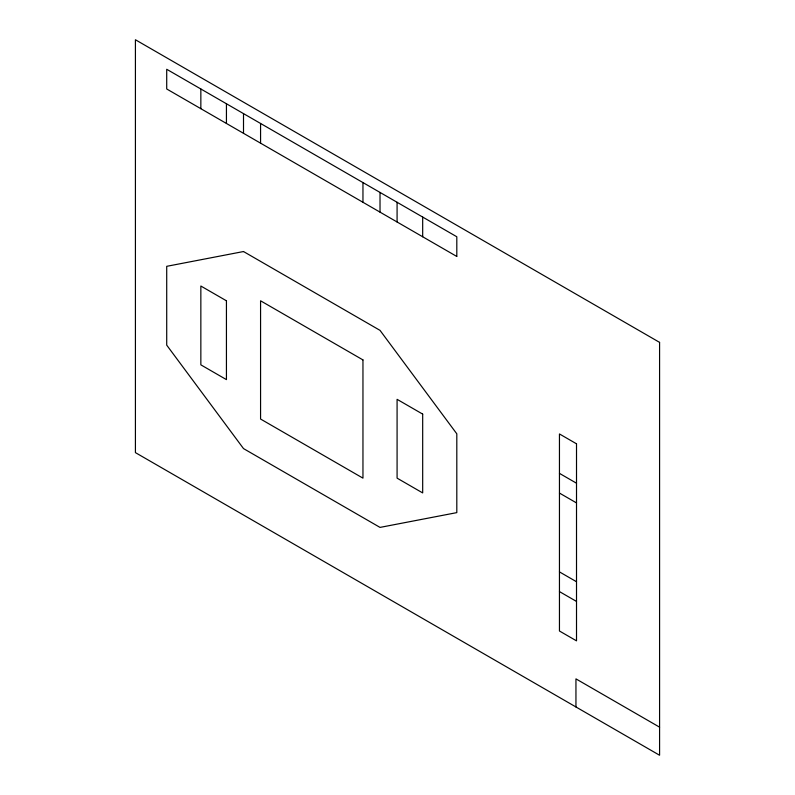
<?xml version="1.0" encoding="UTF-8"?>
<svg xmlns="http://www.w3.org/2000/svg" width="795" height="795" viewBox="0 0 795 795"><rect width="100%" height="100%" fill="white"/><g stroke="black" fill="none" stroke-linecap="round" stroke-linejoin="round"><path stroke-width="1.19" d="M456.807 256.467L166.712 88.98L166.712 69.274L456.807 236.761L456.807 256.169M559.451 473.363L576.514 483.211M559.451 493.069L576.514 502.917M559.451 571.883L576.514 581.741M559.451 591.589L576.514 601.437M659.582 727.167L575.948 678.88L575.948 706.964M422.682 217.055L422.682 236.761M397.083 202.278L397.083 221.984M380.02 192.43L380.02 212.136M362.957 182.572L362.957 202.278M260.571 123.463L260.571 143.17M243.508 113.605L243.508 133.312M226.436 103.757L226.436 123.463M200.847 88.98L200.847 108.686M243.508 251.538L166.712 266.325L166.712 345.139L243.508 448.589L380.02 527.403L456.807 512.626L456.807 433.812L380.02 330.362L243.508 251.538M659.582 342.377L135.418 39.75L135.418 452.623L659.582 755.25L659.582 342.377M576.514 443.809L559.451 433.951L559.451 631.001L576.514 640.85L576.514 443.809M362.957 359.916L260.571 300.798L260.571 419.035L362.957 478.143L362.957 359.916M226.436 300.798L200.847 286.021L200.847 364.845L226.436 379.622L226.436 300.798M422.682 414.106L397.083 399.328L397.083 478.143L422.682 492.92L422.682 414.106"/></g></svg>
